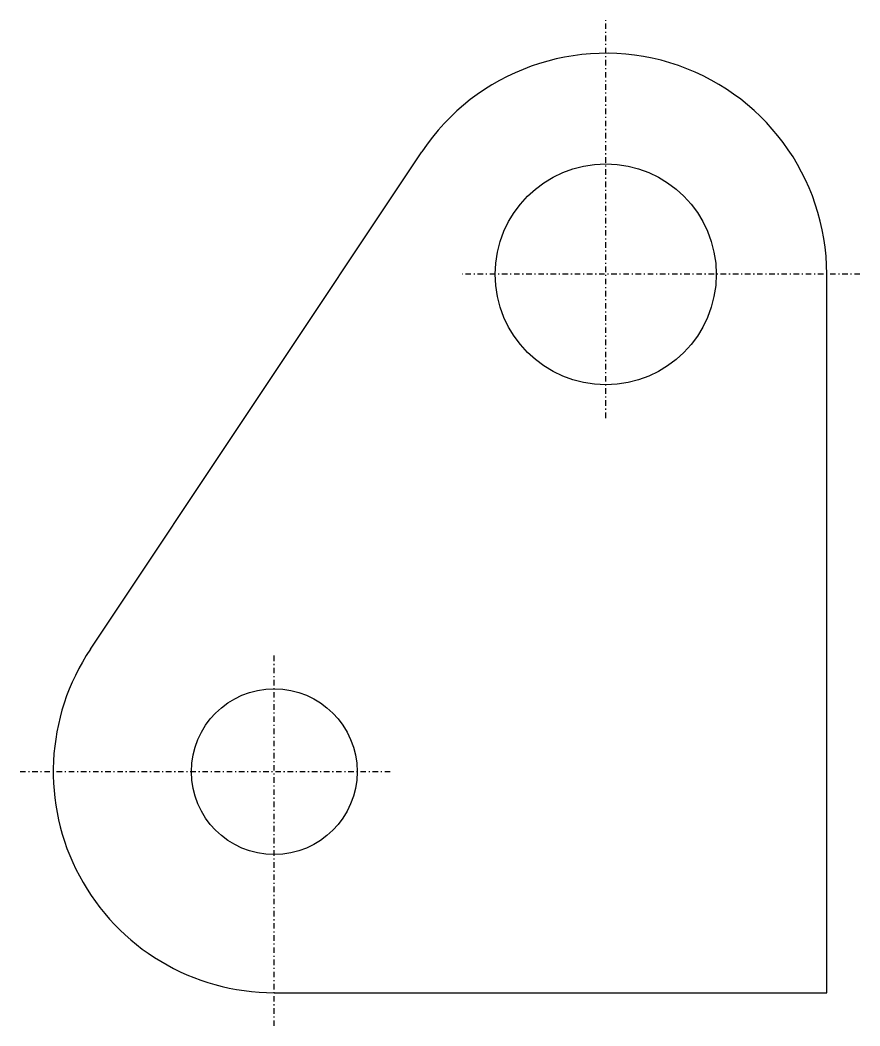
# Model space of a CAD drawing. Header units: inches. Extents: x -23 to 53, y -3 to 88.
import ezdxf

# ---------------------------------------------------------------- set-up
doc = ezdxf.new("R2010")
doc.units = ezdxf.units.IN
doc.header["$MEASUREMENT"] = 0
doc.linetypes.add('DASHDOT', pattern=[1, 0.5, -0.25, 0, -0.25])
doc.layers.add('Axe', color=1, linetype='DASHDOT')
doc.layers.add('Lines', color=5, linetype='Continuous')

msp = doc.modelspace()

# ---------------------------------------------------------------- linework, layer by layer
at = {"layer": 'Axe'}
for p, q in [((30, 52), (30, 88)), ((53, 65), (17, 65)), ((0, -3), (0, 30.5)), ((10.5, 20), (-23, 20))]:
    msp.add_line(p, q, dxfattribs=at)
at = {"layer": 'Lines'}
for p, q in [((-16.641, 31.094), (13.359, 76.094)), ((50, 0), (50, 65)), ((0, 0), (50, 0))]:
    msp.add_line(p, q, dxfattribs=at)
for centre, radius in [((30, 65), 10), ((0, 20), 7.5)]:
    msp.add_circle(centre, radius, dxfattribs=at)
for centre, start, end in [((30, 65), 0, 146.30993), ((0, 20), 146.30993, 270)]:
    msp.add_arc(centre, 20, start, end, dxfattribs=at)

doc.saveas('drawing.dxf')
